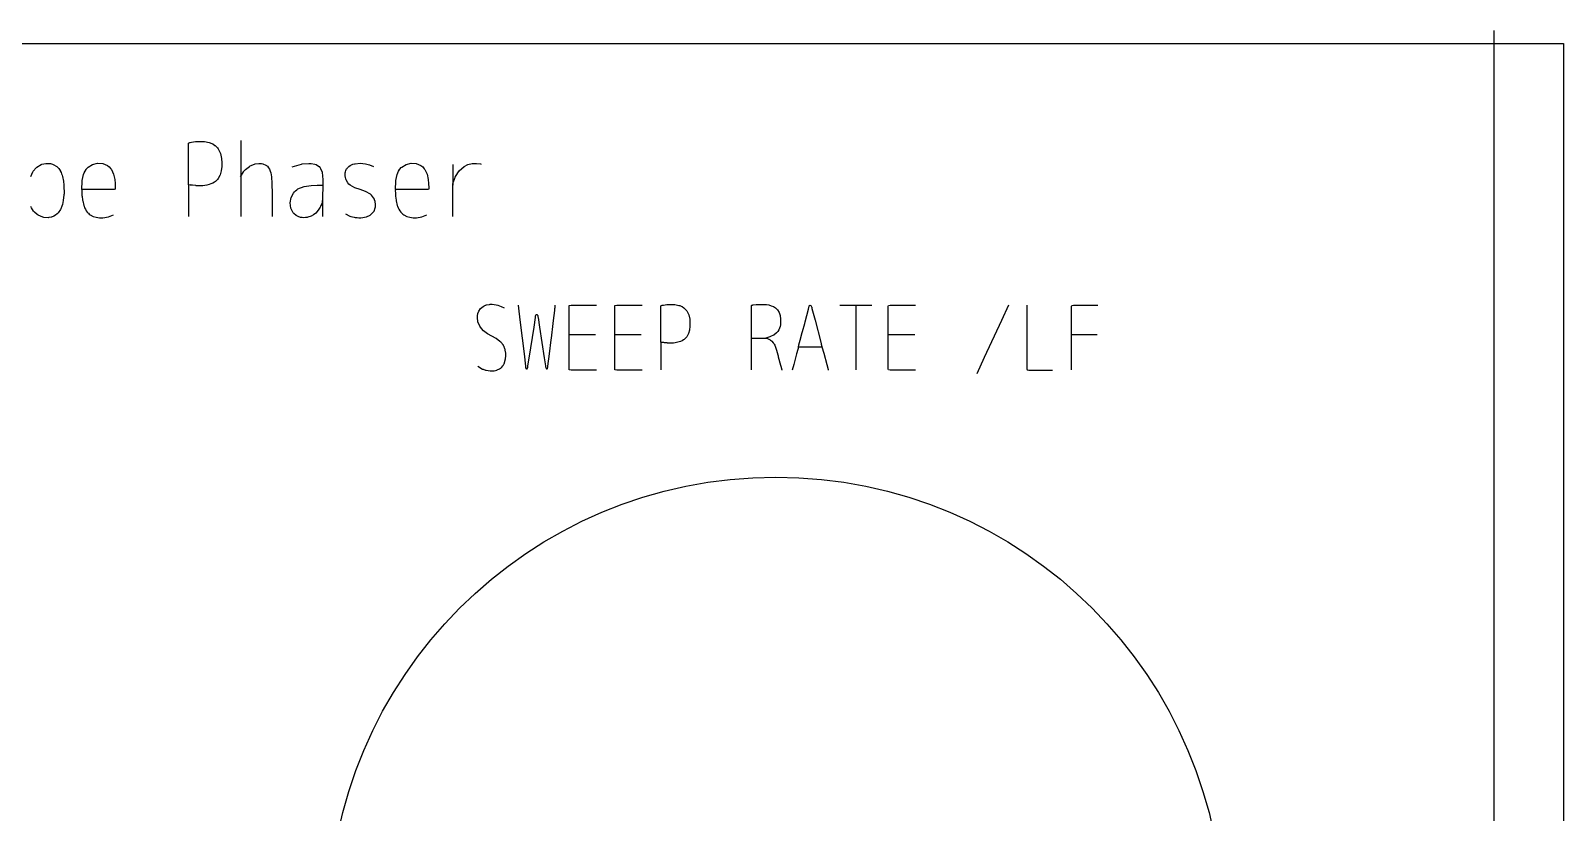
# Model space of a CAD drawing. Header units: inches. Extents: x 0 to 4.24, y -0.04 to 8.77.
# Drawn here: x 2.014 to 4.24, y 7.633 to 8.768 of the extents above; entities that cross this region are included whole.
import ezdxf

# ---------------------------------------------------------------- set-up
doc = ezdxf.new("R2010")
doc.units = ezdxf.units.IN
doc.header["$MEASUREMENT"] = 0
doc.layers.add('Gravur', color=7, linetype='CONTINUOUS')
doc.layers.add('Kontur', color=7, linetype='CONTINUOUS')

msp = doc.modelspace()

# ---------------------------------------------------------------- linework, layer by layer
at = {"layer": 'Gravur', "color": 255, "linetype": 'CONTINUOUS'}
for p, q in [((4.1391, 8.7685), (4.13956, -0.0189)), ((2.24272, 8.60312), (2.24294, 8.60507)), ((2.24273, 8.6029), (2.24272, 8.60312)), ((2.24272, 8.60312), (2.24272, 8.60312)), ((2.24284, 8.60116), (2.24273, 8.6029)), ((2.24284, 8.58977), (2.24284, 8.60116)), ((2.24294, 8.60507), (2.2431, 8.60532)), ((2.2431, 8.60532), (2.24508, 8.6062)), ((2.24508, 8.6062), (2.2453, 8.60625)), ((2.2453, 8.60625), (2.24712, 8.60654)), ((2.2453, 8.60625), (2.2453, 8.60625)), ((2.24712, 8.60654), (2.2474, 8.60659)), ((2.2474, 8.60659), (2.25316, 8.60737)), ((2.25316, 8.60737), (2.25368, 8.60742)), ((2.25368, 8.60742), (2.25869, 8.60768)), ((2.25368, 8.60742), (2.25368, 8.60742)), ((2.25869, 8.60768), (2.2597, 8.60769)), ((2.2597, 8.60769), (2.26576, 8.60741)), ((2.26576, 8.60741), (2.26643, 8.60734)), ((2.26643, 8.60734), (2.26643, 8.60734)), ((2.26643, 8.60734), (2.27313, 8.606)), ((2.27313, 8.606), (2.27443, 8.60558)), ((2.27443, 8.60558), (2.27783, 8.60411)), ((2.27783, 8.60411), (2.27819, 8.60392)), ((2.27819, 8.60392), (2.27819, 8.60392)), ((2.27819, 8.60392), (2.28129, 8.60196)), ((2.28129, 8.60196), (2.28187, 8.60151)), ((2.28187, 8.60151), (2.28521, 8.59814)), ((2.28521, 8.59814), (2.28613, 8.59687)), ((2.28613, 8.59687), (2.28613, 8.59687)), ((2.28613, 8.59687), (2.28936, 8.59023)), ((2.31887, 8.60908), (2.31875, 8.49852)), ((2.02242, 8.57005), (2.02892, 8.57402)), ((2.02892, 8.57402), (2.02986, 8.57442)), ((2.02986, 8.57442), (2.03271, 8.57522)), ((2.03271, 8.57522), (2.03303, 8.57528)), ((2.03303, 8.57528), (2.03582, 8.57567)), ((2.03303, 8.57528), (2.03303, 8.57528)), ((2.03582, 8.57567), (2.03639, 8.57574)), ((2.03639, 8.57574), (2.04153, 8.57567)), ((2.04153, 8.57567), (2.04253, 8.57549)), ((2.04253, 8.57549), (2.04546, 8.57466)), ((2.04546, 8.57466), (2.0464, 8.57429)), ((2.0464, 8.57429), (2.0464, 8.57429)), ((2.0464, 8.57429), (2.05155, 8.57118)), ((2.09734, 8.57042), (2.10359, 8.5742)), ((2.10359, 8.5742), (2.11082, 8.57587)), ((2.11082, 8.57587), (2.11082, 8.57587)), ((2.11082, 8.57587), (2.11834, 8.57536)), ((2.11834, 8.57536), (2.12519, 8.57256)), ((2.12519, 8.57256), (2.12519, 8.57256)), ((2.12519, 8.57256), (2.12782, 8.57055)), ((2.24284, 8.54452), (2.24284, 8.58977)), ((2.28936, 8.59023), (2.291, 8.58284)), ((2.291, 8.58284), (2.291, 8.58284)), ((2.291, 8.58284), (2.29143, 8.57671)), ((2.29143, 8.57671), (2.29126, 8.57079)), ((2.33141, 8.57133), (2.3326, 8.57205)), ((2.3326, 8.57205), (2.33875, 8.57468)), ((2.33875, 8.57468), (2.34003, 8.57501)), ((2.34003, 8.57501), (2.34535, 8.57563)), ((2.34003, 8.57501), (2.34003, 8.57501)), ((2.34535, 8.57563), (2.34719, 8.57558)), ((2.34719, 8.57558), (2.34905, 8.57539)), ((2.34905, 8.57539), (2.35094, 8.57507)), ((2.35094, 8.57507), (2.35542, 8.57326)), ((2.35542, 8.57326), (2.35617, 8.57273)), ((2.35617, 8.57273), (2.35688, 8.57215)), ((2.35688, 8.57215), (2.35755, 8.57153)), ((2.35755, 8.57153), (2.35755, 8.57153)), ((2.35755, 8.57153), (2.35927, 8.56947)), ((2.39344, 8.57094), (2.40704, 8.57479)), ((2.40704, 8.57479), (2.40829, 8.57502)), ((2.40829, 8.57502), (2.41764, 8.57576)), ((2.40829, 8.57502), (2.40829, 8.57502)), ((2.41764, 8.57576), (2.41956, 8.57567)), ((2.41956, 8.57567), (2.42068, 8.57558)), ((2.42068, 8.57558), (2.42106, 8.57554)), ((2.42106, 8.57554), (2.42106, 8.57554)), ((2.42106, 8.57554), (2.42646, 8.57453)), ((2.42646, 8.57453), (2.42816, 8.57392)), ((2.42816, 8.57392), (2.42816, 8.57392)), ((2.42816, 8.57392), (2.43049, 8.57272)), ((2.43049, 8.57272), (2.43261, 8.57108)), ((2.4757, 8.57119), (2.47782, 8.57267)), ((2.47782, 8.57267), (2.4797, 8.57365)), ((2.47782, 8.57267), (2.47782, 8.57267)), ((2.4797, 8.57365), (2.48164, 8.57442)), ((2.48164, 8.57442), (2.48414, 8.57514)), ((2.48414, 8.57514), (2.48498, 8.57532)), ((2.48498, 8.57532), (2.49238, 8.57595)), ((2.48498, 8.57532), (2.48498, 8.57532)), ((2.49238, 8.57595), (2.49986, 8.5751)), ((2.49986, 8.5751), (2.49986, 8.5751)), ((2.49986, 8.5751), (2.50603, 8.57353)), ((2.50603, 8.57353), (2.51186, 8.5714)), ((2.55277, 8.57042), (2.55903, 8.5742)), ((2.55903, 8.5742), (2.56626, 8.57587)), ((2.56626, 8.57587), (2.56626, 8.57587)), ((2.56626, 8.57587), (2.57377, 8.57536)), ((2.57377, 8.57536), (2.58062, 8.57256)), ((2.58062, 8.57256), (2.58062, 8.57256)), ((2.58062, 8.57256), (2.58325, 8.57055)), ((2.62693, 8.57428), (2.62705, 8.54413)), ((2.64322, 8.5712), (2.64879, 8.57405)), ((2.64879, 8.57405), (2.65502, 8.5756)), ((2.65502, 8.5756), (2.66052, 8.57571)), ((2.66052, 8.57571), (2.66112, 8.57566)), ((2.66112, 8.57566), (2.66112, 8.57566)), ((2.66112, 8.57566), (2.66691, 8.57491)), ((2.66691, 8.57491), (2.66808, 8.57474)), ((2.0139, 8.55678), (2.01679, 8.5635)), ((2.01679, 8.5635), (2.0175, 8.56462)), ((2.0175, 8.56462), (2.02154, 8.5693)), ((2.02154, 8.5693), (2.02242, 8.57005)), ((2.05155, 8.57118), (2.05306, 8.56982)), ((2.05306, 8.56982), (2.05443, 8.56832)), ((2.05443, 8.56832), (2.05566, 8.56669)), ((2.05566, 8.56669), (2.0565, 8.56536)), ((2.0565, 8.56536), (2.05676, 8.5649)), ((2.05676, 8.5649), (2.05676, 8.5649)), ((2.05676, 8.5649), (2.05782, 8.5627)), ((2.05782, 8.5627), (2.05872, 8.56041)), ((2.05872, 8.56041), (2.05872, 8.56041)), ((2.05872, 8.56041), (2.05934, 8.55855)), ((2.05934, 8.55855), (2.0599, 8.55667)), ((2.0599, 8.55667), (2.0613, 8.54984)), ((2.0613, 8.54984), (2.06138, 8.54921)), ((2.06138, 8.54921), (2.06138, 8.54921)), ((2.06138, 8.54921), (2.06184, 8.54467)), ((2.088, 8.53799), (2.08855, 8.54968)), ((2.08855, 8.54968), (2.08872, 8.551)), ((2.08872, 8.551), (2.09057, 8.5594)), ((2.08872, 8.551), (2.08872, 8.551)), ((2.09057, 8.5594), (2.09156, 8.56204)), ((2.09156, 8.56204), (2.09276, 8.56455)), ((2.09276, 8.56455), (2.09421, 8.5669)), ((2.09421, 8.5669), (2.09435, 8.5671)), ((2.09421, 8.5669), (2.09421, 8.5669)), ((2.09435, 8.5671), (2.09449, 8.5673)), ((2.09449, 8.5673), (2.09657, 8.5697)), ((2.09657, 8.5697), (2.09734, 8.57042)), ((2.09734, 8.57042), (2.09734, 8.57042)), ((2.12782, 8.57055), (2.13007, 8.56806)), ((2.13007, 8.56806), (2.13048, 8.56749)), ((2.13048, 8.56749), (2.13088, 8.5669)), ((2.13088, 8.5669), (2.13088, 8.5669)), ((2.13088, 8.5669), (2.13407, 8.56002)), ((2.13407, 8.56002), (2.13573, 8.5524)), ((2.13573, 8.5524), (2.13573, 8.5524)), ((2.13573, 8.5524), (2.13633, 8.54631)), ((2.28194, 8.54939), (2.28072, 8.5485)), ((2.28521, 8.55254), (2.28194, 8.54939)), ((2.28617, 8.55377), (2.28521, 8.55254)), ((2.28856, 8.55804), (2.28617, 8.55377)), ((2.289, 8.55912), (2.28856, 8.55804)), ((2.29053, 8.56479), (2.289, 8.55912)), ((2.29064, 8.56539), (2.29053, 8.56479)), ((2.29053, 8.56479), (2.29053, 8.56479)), ((2.29126, 8.57079), (2.29064, 8.56539)), ((2.3187, 8.5563), (2.3228, 8.56351)), ((2.3228, 8.56351), (2.32308, 8.5639)), ((2.32308, 8.5639), (2.32388, 8.56493)), ((2.32388, 8.56493), (2.32416, 8.56525)), ((2.32416, 8.56525), (2.32529, 8.56643)), ((2.32416, 8.56525), (2.32416, 8.56525)), ((2.32529, 8.56643), (2.32572, 8.56684)), ((2.32572, 8.56684), (2.33141, 8.57133)), ((2.35927, 8.56947), (2.36065, 8.56713)), ((2.36065, 8.56713), (2.36174, 8.56457)), ((2.36174, 8.56457), (2.36256, 8.56187)), ((2.36256, 8.56187), (2.36256, 8.56187)), ((2.36256, 8.56187), (2.36317, 8.55896)), ((2.36317, 8.55896), (2.36356, 8.55606)), ((2.36356, 8.55606), (2.36416, 8.54665)), ((2.43261, 8.57108), (2.43435, 8.56908)), ((2.43435, 8.56908), (2.43483, 8.56835)), ((2.43483, 8.56835), (2.43483, 8.56835)), ((2.43483, 8.56835), (2.43695, 8.56314)), ((2.43695, 8.56314), (2.4378, 8.55735)), ((2.4378, 8.55735), (2.4378, 8.55735)), ((2.4378, 8.55735), (2.43795, 8.55239)), ((2.43795, 8.55239), (2.43793, 8.54771)), ((2.47065, 8.55667), (2.47066, 8.56187)), ((2.47081, 8.55567), (2.47065, 8.55667)), ((2.47065, 8.55667), (2.47065, 8.55667)), ((2.47066, 8.56187), (2.47099, 8.56355)), ((2.47158, 8.55274), (2.47081, 8.55567)), ((2.47099, 8.56355), (2.47149, 8.56519)), ((2.47149, 8.56519), (2.47216, 8.56675)), ((2.47193, 8.55181), (2.47158, 8.55274)), ((2.47436, 8.54756), (2.47193, 8.55181)), ((2.47216, 8.56675), (2.47265, 8.56765)), ((2.47216, 8.56675), (2.47216, 8.56675)), ((2.47265, 8.56765), (2.47321, 8.56851)), ((2.47321, 8.56851), (2.47371, 8.56917)), ((2.47371, 8.56917), (2.47388, 8.56938)), ((2.47388, 8.56938), (2.4757, 8.57119)), ((2.47388, 8.56938), (2.47388, 8.56938)), ((2.54343, 8.53799), (2.54398, 8.54968)), ((2.54398, 8.54968), (2.54415, 8.551)), ((2.54415, 8.551), (2.54601, 8.5594)), ((2.54415, 8.551), (2.54415, 8.551)), ((2.54601, 8.5594), (2.54699, 8.56204)), ((2.54699, 8.56204), (2.5482, 8.56455)), ((2.5482, 8.56455), (2.54964, 8.5669)), ((2.54964, 8.5669), (2.54978, 8.5671)), ((2.54964, 8.5669), (2.54964, 8.5669)), ((2.54978, 8.5671), (2.54992, 8.5673)), ((2.54992, 8.5673), (2.552, 8.5697)), ((2.552, 8.5697), (2.55277, 8.57042)), ((2.55277, 8.57042), (2.55277, 8.57042)), ((2.58325, 8.57055), (2.5855, 8.56806)), ((2.5855, 8.56806), (2.58592, 8.56749)), ((2.58592, 8.56749), (2.58631, 8.5669)), ((2.58631, 8.5669), (2.58631, 8.5669)), ((2.58631, 8.5669), (2.5895, 8.56002)), ((2.5895, 8.56002), (2.59117, 8.5524)), ((2.59117, 8.5524), (2.59117, 8.5524)), ((2.59117, 8.5524), (2.59176, 8.54631)), ((2.62771, 8.54905), (2.62962, 8.55417)), ((2.62962, 8.55417), (2.63022, 8.55546)), ((2.63022, 8.55546), (2.63051, 8.5561)), ((2.63051, 8.5561), (2.63082, 8.55673)), ((2.63082, 8.55673), (2.6361, 8.56484)), ((2.63082, 8.55673), (2.63082, 8.55673)), ((2.6361, 8.56484), (2.64322, 8.5712)), ((2.64322, 8.5712), (2.64322, 8.5712)), ((2.06208, 8.53021), (2.06111, 8.52174)), ((2.06184, 8.54467), (2.06191, 8.54376)), ((2.06191, 8.54376), (2.06214, 8.53158)), ((2.06214, 8.53158), (2.06208, 8.53021)), ((2.06208, 8.53021), (2.06208, 8.53021)), ((2.08817, 8.53758), (2.08785, 8.53563)), ((2.08785, 8.53563), (2.08786, 8.53541)), ((2.08786, 8.53541), (2.08786, 8.53541)), ((2.08786, 8.53541), (2.08799, 8.53369)), ((2.08799, 8.53369), (2.088, 8.53344)), ((2.088, 8.53344), (2.08822, 8.52886)), ((2.08831, 8.53771), (2.08817, 8.53758)), ((2.08822, 8.52886), (2.08827, 8.52835)), ((2.08827, 8.52835), (2.08827, 8.52835)), ((2.08827, 8.52835), (2.08905, 8.52234)), ((2.08945, 8.5379), (2.08831, 8.53771)), ((2.08958, 8.5379), (2.08945, 8.5379)), ((2.08945, 8.5379), (2.08945, 8.5379)), ((2.09058, 8.53784), (2.08958, 8.5379)), ((2.09756, 8.53784), (2.09058, 8.53784)), ((2.1258, 8.53784), (2.09756, 8.53784)), ((2.13355, 8.53784), (2.1258, 8.53784)), ((2.13372, 8.53784), (2.13355, 8.53784)), ((2.13484, 8.53777), (2.13372, 8.53784)), ((2.13499, 8.53777), (2.13484, 8.53777)), ((2.13484, 8.53777), (2.13484, 8.53777)), ((2.13632, 8.5381), (2.13499, 8.53777)), ((2.13644, 8.53825), (2.13632, 8.5381)), ((2.13633, 8.54631), (2.13658, 8.54042)), ((2.13664, 8.53935), (2.13644, 8.53825)), ((2.13658, 8.54042), (2.13664, 8.53947)), ((2.13664, 8.53947), (2.13664, 8.53935)), ((2.13664, 8.53935), (2.13664, 8.53935)), ((2.2431, 8.5442), (2.24276, 8.54284)), ((2.24276, 8.54284), (2.24276, 8.54268)), ((2.24276, 8.54268), (2.24276, 8.54268)), ((2.24276, 8.54268), (2.24284, 8.5415)), ((2.24284, 8.5415), (2.24284, 8.54133)), ((2.24284, 8.54133), (2.24284, 8.53283)), ((2.24284, 8.53283), (2.24284, 8.49852)), ((2.24338, 8.54435), (2.2431, 8.5442)), ((2.24561, 8.54438), (2.24338, 8.54435)), ((2.24588, 8.54434), (2.24561, 8.54438)), ((2.24561, 8.54438), (2.24561, 8.54438)), ((2.24785, 8.544), (2.24588, 8.54434)), ((2.2488, 8.54388), (2.24785, 8.544)), ((2.25359, 8.54339), (2.2488, 8.54388)), ((2.25415, 8.54335), (2.25359, 8.54339)), ((2.25359, 8.54339), (2.25359, 8.54339)), ((2.26031, 8.54316), (2.25415, 8.54335)), ((2.26205, 8.54321), (2.26031, 8.54316)), ((2.26379, 8.54331), (2.26205, 8.54321)), ((2.26682, 8.54363), (2.26379, 8.54331)), ((2.26379, 8.54331), (2.26379, 8.54331)), ((2.26982, 8.54414), (2.26682, 8.54363)), ((2.27274, 8.54486), (2.26982, 8.54414)), ((2.27555, 8.54581), (2.27274, 8.54486)), ((2.27822, 8.54702), (2.27555, 8.54581)), ((2.28072, 8.5485), (2.27822, 8.54702)), ((2.28072, 8.5485), (2.28072, 8.5485)), ((2.36416, 8.54665), (2.36419, 8.54561)), ((2.36419, 8.54561), (2.36419, 8.54561)), ((2.36419, 8.54561), (2.3643, 8.53269)), ((2.3643, 8.53269), (2.3643, 8.5301)), ((2.3643, 8.5301), (2.3643, 8.49852)), ((2.39203, 8.52616), (2.39529, 8.53268)), ((2.39529, 8.53268), (2.39676, 8.53448)), ((2.39676, 8.53448), (2.39836, 8.53609)), ((2.39836, 8.53609), (2.40009, 8.5375)), ((2.40009, 8.5375), (2.40193, 8.53874)), ((2.40193, 8.53874), (2.41108, 8.54236)), ((2.40193, 8.53874), (2.40193, 8.53874)), ((2.41108, 8.54236), (2.42124, 8.54377)), ((2.42124, 8.54377), (2.42975, 8.54397)), ((2.42124, 8.54377), (2.42124, 8.54377)), ((2.42975, 8.54397), (2.43778, 8.54392)), ((2.43784, 8.52856), (2.43778, 8.52615)), ((2.43794, 8.54062), (2.43784, 8.52856)), ((2.43793, 8.54771), (2.43794, 8.54151)), ((2.43794, 8.54151), (2.43794, 8.54062)), ((2.43794, 8.54062), (2.43794, 8.54062)), ((2.476, 8.54573), (2.47436, 8.54756)), ((2.47783, 8.54414), (2.476, 8.54573)), ((2.48459, 8.54036), (2.47783, 8.54414)), ((2.47783, 8.54414), (2.47783, 8.54414)), ((2.49218, 8.53767), (2.48459, 8.54036)), ((2.50021, 8.53485), (2.49218, 8.53767)), ((2.49218, 8.53767), (2.49218, 8.53767)), ((2.50729, 8.53087), (2.50021, 8.53485)), ((2.50896, 8.52939), (2.50729, 8.53087)), ((2.50729, 8.53087), (2.50729, 8.53087)), ((2.51046, 8.52769), (2.50896, 8.52939)), ((2.51178, 8.52576), (2.51046, 8.52769)), ((2.5436, 8.53758), (2.54328, 8.53563)), ((2.54328, 8.53563), (2.54329, 8.53541)), ((2.54329, 8.53541), (2.54329, 8.53541)), ((2.54329, 8.53541), (2.54342, 8.53369)), ((2.54342, 8.53369), (2.54343, 8.53344)), ((2.54343, 8.53344), (2.54366, 8.52886)), ((2.54374, 8.53771), (2.5436, 8.53758)), ((2.54366, 8.52886), (2.5437, 8.52835)), ((2.5437, 8.52835), (2.5437, 8.52835)), ((2.5437, 8.52835), (2.54449, 8.52234)), ((2.54489, 8.5379), (2.54374, 8.53771)), ((2.54502, 8.5379), (2.54489, 8.5379)), ((2.54489, 8.5379), (2.54489, 8.5379)), ((2.54601, 8.53784), (2.54502, 8.5379)), ((2.553, 8.53784), (2.54601, 8.53784)), ((2.58124, 8.53784), (2.553, 8.53784)), ((2.58898, 8.53784), (2.58124, 8.53784)), ((2.58915, 8.53784), (2.58898, 8.53784)), ((2.59027, 8.53777), (2.58915, 8.53784)), ((2.59042, 8.53777), (2.59027, 8.53777)), ((2.59027, 8.53777), (2.59027, 8.53777)), ((2.59176, 8.5381), (2.59042, 8.53777)), ((2.59176, 8.54631), (2.59201, 8.54042)), ((2.59187, 8.53825), (2.59176, 8.5381)), ((2.59207, 8.53935), (2.59187, 8.53825)), ((2.59201, 8.54042), (2.59207, 8.53947)), ((2.59207, 8.53947), (2.59207, 8.53935)), ((2.59207, 8.53935), (2.59207, 8.53935)), ((2.62693, 8.5342), (2.62707, 8.54559)), ((2.62693, 8.49852), (2.62693, 8.5342)), ((2.62707, 8.54559), (2.6276, 8.54865)), ((2.6276, 8.54865), (2.62771, 8.54905)), ((2.62771, 8.54905), (2.62771, 8.54905)), ((2.01467, 8.5112), (2.01374, 8.51305)), ((2.01793, 8.5064), (2.01467, 8.5112)), ((2.01914, 8.50504), (2.01793, 8.5064)), ((2.02305, 8.50162), (2.01914, 8.50504)), ((2.05704, 8.50879), (2.05364, 8.50379)), ((2.05743, 8.50956), (2.05704, 8.50879)), ((2.05704, 8.50879), (2.05704, 8.50879)), ((2.05906, 8.51355), (2.05743, 8.50956)), ((2.05988, 8.51624), (2.05906, 8.51355)), ((2.06056, 8.51897), (2.05988, 8.51624)), ((2.06111, 8.52174), (2.06056, 8.51897)), ((2.08905, 8.52234), (2.08925, 8.52114)), ((2.08925, 8.52114), (2.09085, 8.51453)), ((2.09085, 8.51453), (2.09117, 8.5136)), ((2.09117, 8.5136), (2.09117, 8.5136)), ((2.09117, 8.5136), (2.09209, 8.5113)), ((2.09209, 8.5113), (2.09317, 8.50909)), ((2.09317, 8.50909), (2.09444, 8.50698)), ((2.09444, 8.50698), (2.0959, 8.50502)), ((2.0959, 8.50502), (2.0959, 8.50502)), ((2.0959, 8.50502), (2.09671, 8.5041)), ((2.39077, 8.51867), (2.39203, 8.52616)), ((2.39169, 8.51084), (2.39077, 8.51867)), ((2.39077, 8.51867), (2.39077, 8.51867)), ((2.39505, 8.50395), (2.39169, 8.51084)), ((2.43118, 8.50773), (2.42776, 8.50358)), ((2.43406, 8.51236), (2.43118, 8.50773)), ((2.43447, 8.5131), (2.43406, 8.51236)), ((2.43406, 8.51236), (2.43406, 8.51236)), ((2.43488, 8.51384), (2.43447, 8.5131)), ((2.43523, 8.51442), (2.43488, 8.51384)), ((2.43655, 8.51698), (2.43523, 8.51442)), ((2.43672, 8.51742), (2.43655, 8.51698)), ((2.43655, 8.51698), (2.43655, 8.51698)), ((2.43688, 8.51787), (2.43672, 8.51742)), ((2.43701, 8.51833), (2.43688, 8.51787)), ((2.43778, 8.52615), (2.43701, 8.51833)), ((2.43775, 8.52415), (2.43763, 8.49852)), ((2.50781, 8.50131), (2.51188, 8.50549)), ((2.51289, 8.52357), (2.51178, 8.52576)), ((2.51188, 8.50549), (2.5125, 8.50646)), ((2.5125, 8.50646), (2.51431, 8.51106)), ((2.5125, 8.50646), (2.5125, 8.50646)), ((2.5131, 8.52303), (2.51289, 8.52357)), ((2.5139, 8.5203), (2.5131, 8.52303)), ((2.51397, 8.51997), (2.5139, 8.5203)), ((2.5139, 8.5203), (2.5139, 8.5203)), ((2.51453, 8.51628), (2.51397, 8.51997)), ((2.51431, 8.51106), (2.51458, 8.51273)), ((2.51465, 8.51448), (2.51453, 8.51628)), ((2.51458, 8.51273), (2.51465, 8.51448)), ((2.54449, 8.52234), (2.54468, 8.52114)), ((2.54468, 8.52114), (2.54628, 8.51453)), ((2.54628, 8.51453), (2.5466, 8.5136)), ((2.5466, 8.5136), (2.5466, 8.5136)), ((2.5466, 8.5136), (2.54752, 8.5113)), ((2.54752, 8.5113), (2.54861, 8.50909)), ((2.54861, 8.50909), (2.54987, 8.50698)), ((2.54987, 8.50698), (2.55134, 8.50502)), ((2.55134, 8.50502), (2.55134, 8.50502)), ((2.55134, 8.50502), (2.55214, 8.5041)), ((2.02442, 8.5007), (2.02305, 8.50162)), ((2.03142, 8.4976), (2.02442, 8.5007)), ((2.03279, 8.49726), (2.03142, 8.4976)), ((2.03912, 8.49689), (2.03279, 8.49726)), ((2.03987, 8.49698), (2.03912, 8.49689)), ((2.04355, 8.49763), (2.03987, 8.49698)), ((2.04393, 8.49773), (2.04355, 8.49763)), ((2.04355, 8.49763), (2.04355, 8.49763)), ((2.04732, 8.49894), (2.04393, 8.49773)), ((2.04993, 8.50045), (2.04732, 8.49894)), ((2.05225, 8.50234), (2.04993, 8.50045)), ((2.05364, 8.50379), (2.05225, 8.50234)), ((2.05225, 8.50234), (2.05225, 8.50234)), ((2.09671, 8.5041), (2.09756, 8.50323)), ((2.09756, 8.50323), (2.09889, 8.50206)), ((2.09889, 8.50206), (2.10032, 8.50102)), ((2.10032, 8.50102), (2.10032, 8.50102)), ((2.10032, 8.50102), (2.10444, 8.49884)), ((2.10444, 8.49884), (2.10899, 8.49745)), ((2.10899, 8.49745), (2.11379, 8.4968)), ((2.11379, 8.4968), (2.11871, 8.49682)), ((2.11871, 8.49682), (2.12669, 8.49817)), ((2.11871, 8.49682), (2.11871, 8.49682)), ((2.12669, 8.49817), (2.13385, 8.50095)), ((2.39596, 8.50286), (2.39505, 8.50395)), ((2.39505, 8.50395), (2.39505, 8.50395)), ((2.39921, 8.50005), (2.39596, 8.50286)), ((2.4023, 8.49842), (2.39921, 8.50005)), ((2.40559, 8.49739), (2.4023, 8.49842)), ((2.40798, 8.49701), (2.40559, 8.49739)), ((2.40559, 8.49739), (2.40559, 8.49739)), ((2.41042, 8.49689), (2.40798, 8.49701)), ((2.41286, 8.49701), (2.41042, 8.49689)), ((2.41529, 8.49736), (2.41286, 8.49701)), ((2.41626, 8.49756), (2.41529, 8.49736)), ((2.41529, 8.49736), (2.41529, 8.49736)), ((2.42092, 8.499), (2.41626, 8.49756)), ((2.42464, 8.50098), (2.42092, 8.499)), ((2.42776, 8.50358), (2.42464, 8.50098)), ((2.42776, 8.50358), (2.42776, 8.50358)), ((2.47086, 8.50231), (2.47753, 8.49927)), ((2.47753, 8.49927), (2.47897, 8.49878)), ((2.47897, 8.49878), (2.4834, 8.49763)), ((2.4834, 8.49763), (2.48491, 8.49734)), ((2.48491, 8.49734), (2.48491, 8.49734)), ((2.48491, 8.49734), (2.48772, 8.49695)), ((2.48772, 8.49695), (2.49054, 8.49675)), ((2.49054, 8.49675), (2.49334, 8.49676)), ((2.49334, 8.49676), (2.4961, 8.49697)), ((2.4961, 8.49697), (2.49879, 8.4974)), ((2.49879, 8.4974), (2.50138, 8.49807)), ((2.50138, 8.49807), (2.50684, 8.50062)), ((2.50684, 8.50062), (2.50781, 8.50131)), ((2.55214, 8.5041), (2.553, 8.50323)), ((2.553, 8.50323), (2.55433, 8.50206)), ((2.55433, 8.50206), (2.55575, 8.50102)), ((2.55575, 8.50102), (2.55575, 8.50102)), ((2.55575, 8.50102), (2.55988, 8.49884)), ((2.55988, 8.49884), (2.56442, 8.49745)), ((2.56442, 8.49745), (2.56923, 8.4968)), ((2.56923, 8.4968), (2.57414, 8.49682)), ((2.57414, 8.49682), (2.58212, 8.49817)), ((2.57414, 8.49682), (2.57414, 8.49682)), ((2.58212, 8.49817), (2.58928, 8.50095)), ((2.67546, 8.37008), (2.68025, 8.371)), ((2.68025, 8.371), (2.68122, 8.37107)), ((2.68122, 8.37107), (2.68407, 8.3711)), ((2.68122, 8.37107), (2.68122, 8.37107)), ((2.68407, 8.3711), (2.68691, 8.37085)), ((2.9384, 8.3708), (2.94278, 8.37103)), ((2.94278, 8.37103), (2.94366, 8.37104)), ((2.94366, 8.37104), (2.94894, 8.3708)), ((2.66272, 8.35067), (2.66282, 8.35426)), ((2.66315, 8.34708), (2.66272, 8.35067)), ((2.66282, 8.35426), (2.66347, 8.35774)), ((2.66347, 8.35774), (2.6647, 8.36102)), ((2.6647, 8.36102), (2.66721, 8.36481)), ((2.6647, 8.36102), (2.6647, 8.36102)), ((2.66721, 8.36481), (2.67082, 8.36789)), ((2.67082, 8.36789), (2.67226, 8.36874)), ((2.67226, 8.36874), (2.67247, 8.36885)), ((2.67247, 8.36885), (2.67446, 8.36974)), ((2.67247, 8.36885), (2.67247, 8.36885)), ((2.67446, 8.36974), (2.67487, 8.36989)), ((2.67487, 8.36989), (2.67517, 8.36999)), ((2.67487, 8.36989), (2.67487, 8.36989)), ((2.67517, 8.36999), (2.67546, 8.37008)), ((2.68691, 8.37085), (2.68974, 8.37036)), ((2.68974, 8.37036), (2.69252, 8.36966)), ((2.69252, 8.36966), (2.69252, 8.36966)), ((2.69252, 8.36966), (2.6971, 8.36804)), ((2.6971, 8.36804), (2.70143, 8.366)), ((2.7218, 8.36984), (2.72221, 8.36547)), ((2.72221, 8.36547), (2.72227, 8.36507)), ((2.72227, 8.36507), (2.72227, 8.36507)), ((2.72227, 8.36507), (2.72276, 8.36164)), ((2.72276, 8.36164), (2.72284, 8.36096)), ((2.72284, 8.36096), (2.72481, 8.34467)), ((2.74483, 8.33804), (2.74698, 8.35195)), ((2.74698, 8.35195), (2.74714, 8.35358)), ((2.74714, 8.35358), (2.74717, 8.35384)), ((2.74717, 8.35384), (2.74771, 8.35557)), ((2.74717, 8.35384), (2.74717, 8.35384)), ((2.74771, 8.35557), (2.74806, 8.35595)), ((2.74806, 8.35595), (2.74841, 8.35613)), ((2.74806, 8.35595), (2.74806, 8.35595)), ((2.74841, 8.35613), (2.74884, 8.35619)), ((2.74884, 8.35619), (2.74945, 8.35605)), ((2.74945, 8.35605), (2.74962, 8.35595)), ((2.74962, 8.35595), (2.74962, 8.35595)), ((2.74962, 8.35595), (2.75021, 8.35506)), ((2.75021, 8.35506), (2.75049, 8.35383)), ((2.75049, 8.35383), (2.75049, 8.35383)), ((2.75049, 8.35383), (2.75059, 8.35282)), ((2.75059, 8.35282), (2.75068, 8.35195)), ((2.75068, 8.35195), (2.75285, 8.33804)), ((2.77311, 8.34771), (2.77485, 8.36202)), ((2.77485, 8.36202), (2.77531, 8.36528)), ((2.77531, 8.36528), (2.77536, 8.36564)), ((2.77536, 8.36564), (2.77572, 8.36915)), ((2.77536, 8.36564), (2.77536, 8.36564)), ((2.77572, 8.36915), (2.77574, 8.36984)), ((2.79584, 8.36825), (2.79607, 8.36956)), ((2.79584, 8.36454), (2.79584, 8.36825)), ((2.79584, 8.3493), (2.79584, 8.36454)), ((2.79584, 8.29391), (2.79584, 8.3493)), ((2.79607, 8.36956), (2.79876, 8.36971)), ((2.79876, 8.36971), (2.80631, 8.36971)), ((2.80631, 8.36971), (2.8356, 8.36971)), ((2.86206, 8.36825), (2.86229, 8.36956)), ((2.86206, 8.36454), (2.86206, 8.36825)), ((2.86206, 8.3493), (2.86206, 8.36454)), ((2.86206, 8.29391), (2.86206, 8.3493)), ((2.86229, 8.36956), (2.86498, 8.36971)), ((2.86498, 8.36971), (2.87253, 8.36971)), ((2.87253, 8.36971), (2.90182, 8.36971)), ((2.92884, 8.36705), (2.92903, 8.36875)), ((2.92885, 8.36685), (2.92884, 8.36705)), ((2.92884, 8.36705), (2.92884, 8.36705)), ((2.92895, 8.36534), (2.92885, 8.36685)), ((2.92895, 8.3554), (2.92895, 8.36534)), ((2.92895, 8.31591), (2.92895, 8.3554)), ((2.92903, 8.36875), (2.92917, 8.36897)), ((2.92917, 8.36897), (2.9309, 8.36974)), ((2.9309, 8.36974), (2.93109, 8.36978)), ((2.93109, 8.36978), (2.93268, 8.37003)), ((2.93109, 8.36978), (2.93109, 8.36978)), ((2.93268, 8.37003), (2.93292, 8.37007)), ((2.93292, 8.37007), (2.93795, 8.37076)), ((2.93795, 8.37076), (2.9384, 8.3708)), ((2.9384, 8.3708), (2.9384, 8.3708)), ((2.94894, 8.3708), (2.94953, 8.37073)), ((2.94953, 8.37073), (2.94953, 8.37073)), ((2.94953, 8.37073), (2.95538, 8.36957)), ((2.95538, 8.36957), (2.95651, 8.3692)), ((2.95651, 8.3692), (2.95948, 8.36792)), ((2.95948, 8.36792), (2.9598, 8.36775)), ((2.9598, 8.36775), (2.9598, 8.36775)), ((2.9598, 8.36775), (2.9625, 8.36603)), ((2.9625, 8.36603), (2.963, 8.36564)), ((2.963, 8.36564), (2.96592, 8.3627)), ((2.96592, 8.3627), (2.96673, 8.3616)), ((2.96673, 8.3616), (2.96673, 8.3616)), ((2.96673, 8.3616), (2.96954, 8.3558)), ((2.96954, 8.3558), (2.97097, 8.34935)), ((2.97097, 8.34935), (2.97097, 8.34935)), ((2.97097, 8.34935), (2.97135, 8.344)), ((3.06066, 8.36782), (3.06072, 8.36907)), ((3.06067, 8.36768), (3.06066, 8.36782)), ((3.06066, 8.36782), (3.06066, 8.36782)), ((3.06073, 8.36653), (3.06067, 8.36768)), ((3.06072, 8.36907), (3.06078, 8.36929)), ((3.06073, 8.36057), (3.06073, 8.36653)), ((3.06073, 8.34082), (3.06073, 8.36057)), ((3.06078, 8.36929), (3.06081, 8.36936)), ((3.06081, 8.36936), (3.06084, 8.36943)), ((3.06084, 8.36943), (3.06137, 8.36983)), ((3.06084, 8.36943), (3.06084, 8.36943)), ((3.06137, 8.36983), (3.06215, 8.37003)), ((3.06215, 8.37003), (3.06283, 8.3701)), ((3.06215, 8.37003), (3.06215, 8.37003)), ((3.06283, 8.3701), (3.06338, 8.37016)), ((3.06338, 8.37016), (3.06758, 8.37064)), ((3.06758, 8.37064), (3.06796, 8.37067)), ((3.06796, 8.37067), (3.06934, 8.37077)), ((3.06796, 8.37067), (3.06796, 8.37067)), ((3.06934, 8.37077), (3.0698, 8.3708)), ((3.0698, 8.3708), (3.07063, 8.37086)), ((3.0698, 8.3708), (3.0698, 8.3708)), ((3.07063, 8.37086), (3.07146, 8.37092)), ((3.07146, 8.37092), (3.08092, 8.37086)), ((3.08092, 8.37086), (3.08231, 8.37071)), ((3.08231, 8.37071), (3.08231, 8.37071)), ((3.08231, 8.37071), (3.08596, 8.37009)), ((3.08596, 8.37009), (3.08949, 8.3691)), ((3.08949, 8.3691), (3.09279, 8.36768)), ((3.09279, 8.36768), (3.09576, 8.36578)), ((3.09576, 8.36578), (3.09576, 8.36578)), ((3.09576, 8.36578), (3.09868, 8.36291)), ((3.09868, 8.36291), (3.10089, 8.35924)), ((3.10089, 8.35924), (3.10189, 8.35643)), ((3.10189, 8.35643), (3.10198, 8.35611)), ((3.10198, 8.35611), (3.10198, 8.35611)), ((3.10198, 8.35611), (3.10233, 8.35462)), ((3.10233, 8.35462), (3.10243, 8.35412)), ((3.10243, 8.35412), (3.10243, 8.35412)), ((3.10243, 8.35412), (3.10262, 8.35297)), ((3.10262, 8.35297), (3.10277, 8.35182)), ((3.10277, 8.35182), (3.10303, 8.34497)), ((3.13862, 8.34586), (3.14345, 8.36401)), ((3.14345, 8.36401), (3.14458, 8.36825)), ((3.14458, 8.36825), (3.14466, 8.36857)), ((3.14466, 8.36857), (3.14468, 8.36864)), ((3.14468, 8.36864), (3.1449, 8.36925)), ((3.14468, 8.36864), (3.14468, 8.36864)), ((3.1449, 8.36925), (3.14501, 8.36941)), ((3.14501, 8.36941), (3.14522, 8.36958)), ((3.14501, 8.36941), (3.14501, 8.36941)), ((3.14522, 8.36958), (3.1455, 8.36968)), ((3.1455, 8.36968), (3.14682, 8.36954)), ((3.14682, 8.36954), (3.14702, 8.36941)), ((3.14702, 8.36941), (3.14702, 8.36941)), ((3.14702, 8.36941), (3.14803, 8.36762)), ((3.14803, 8.36762), (3.14821, 8.36685)), ((3.14821, 8.36685), (3.14821, 8.36685)), ((3.14821, 8.36685), (3.1484, 8.36585)), ((3.1484, 8.36585), (3.1486, 8.36494)), ((3.1486, 8.36494), (3.1531, 8.34798)), ((3.18906, 8.36971), (3.23557, 8.36971)), ((3.21238, 8.36958), (3.21238, 8.27576)), ((3.25939, 8.36825), (3.25961, 8.36956)), ((3.25939, 8.36454), (3.25939, 8.36825)), ((3.25939, 8.3493), (3.25939, 8.36454)), ((3.25939, 8.29391), (3.25939, 8.3493)), ((3.25961, 8.36956), (3.2623, 8.36971)), ((3.2623, 8.36971), (3.26986, 8.36971)), ((3.26986, 8.36971), (3.29914, 8.36971)), ((3.43423, 8.36998), (3.42381, 8.34758)), ((3.4607, 8.36971), (3.4607, 8.29895)), ((3.52559, 8.36812), (3.52582, 8.36956)), ((3.52559, 8.36388), (3.52559, 8.36812)), ((3.52559, 8.34652), (3.52559, 8.36388)), ((3.52582, 8.36956), (3.52851, 8.36971)), ((3.52851, 8.36971), (3.5358, 8.36971)), ((3.5358, 8.36971), (3.56402, 8.36971)), ((2.66344, 8.34573), (2.66315, 8.34708)), ((2.66315, 8.34708), (2.66315, 8.34708)), ((2.6659, 8.33936), (2.66344, 8.34573)), ((2.66834, 8.33578), (2.6659, 8.33936)), ((2.67128, 8.33275), (2.66834, 8.33578)), ((2.67721, 8.32842), (2.67128, 8.33275)), ((2.67128, 8.33275), (2.67128, 8.33275)), ((2.68371, 8.32473), (2.67721, 8.32842)), ((2.72481, 8.34467), (2.73031, 8.29895)), ((2.73781, 8.29285), (2.74483, 8.33804)), ((2.75285, 8.33804), (2.7598, 8.29312)), ((2.77009, 8.32198), (2.77264, 8.34342)), ((2.77264, 8.34342), (2.77311, 8.34771)), ((2.79598, 8.32731), (2.83427, 8.32731)), ((2.8622, 8.32731), (2.90049, 8.32731)), ((2.96885, 8.3277), (2.96676, 8.32398)), ((2.96923, 8.32865), (2.96885, 8.3277)), ((2.97056, 8.33359), (2.96923, 8.32865)), ((2.97066, 8.33412), (2.97056, 8.33359)), ((2.97056, 8.33359), (2.97056, 8.33359)), ((2.9712, 8.33883), (2.97066, 8.33412)), ((2.97135, 8.344), (2.9712, 8.33883)), ((3.06073, 8.27576), (3.06073, 8.34082)), ((3.09329, 8.32651), (3.09284, 8.32625)), ((3.09703, 8.32943), (3.09329, 8.32651)), ((3.0989, 8.33165), (3.09703, 8.32943)), ((3.10039, 8.33411), (3.0989, 8.33165)), ((3.1014, 8.33644), (3.10039, 8.33411)), ((3.10039, 8.33411), (3.10039, 8.33411)), ((3.10215, 8.33888), (3.1014, 8.33644)), ((3.10267, 8.34141), (3.10215, 8.33888)), ((3.10297, 8.34398), (3.10267, 8.34141)), ((3.10303, 8.34497), (3.10297, 8.34398)), ((3.10297, 8.34398), (3.10297, 8.34398)), ((3.13153, 8.31922), (3.13447, 8.33022)), ((3.13447, 8.33022), (3.13481, 8.33144)), ((3.13481, 8.33144), (3.13801, 8.34345)), ((3.13481, 8.33144), (3.13481, 8.33144)), ((3.13801, 8.34345), (3.13862, 8.34586)), ((3.1531, 8.34798), (3.16151, 8.31617)), ((3.25952, 8.32731), (3.29782, 8.32731)), ((3.42381, 8.34758), (3.39894, 8.29404)), ((3.52559, 8.27576), (3.52559, 8.34652)), ((3.52573, 8.32731), (3.5627, 8.32731)), ((2.68975, 8.32127), (2.68371, 8.32473)), ((2.68371, 8.32473), (2.68371, 8.32473)), ((2.69531, 8.31724), (2.68975, 8.32127)), ((2.69668, 8.31597), (2.69531, 8.31724)), ((2.69531, 8.31724), (2.69531, 8.31724)), ((2.70028, 8.31154), (2.69668, 8.31597)), ((2.70063, 8.31096), (2.70028, 8.31154)), ((2.70094, 8.31037), (2.70063, 8.31096)), ((2.70129, 8.30966), (2.70094, 8.31037)), ((2.70094, 8.31037), (2.70094, 8.31037)), ((2.70215, 8.30743), (2.70129, 8.30966)), ((2.70225, 8.30715), (2.70215, 8.30743)), ((2.70215, 8.30743), (2.70215, 8.30743)), ((2.70283, 8.30518), (2.70225, 8.30715)), ((2.70304, 8.30436), (2.70283, 8.30518)), ((2.70373, 8.30007), (2.70304, 8.30436)), ((2.76723, 8.29895), (2.7698, 8.31967)), ((2.7698, 8.31967), (2.77009, 8.32198)), ((2.77009, 8.32198), (2.77009, 8.32198)), ((2.92917, 8.31562), (2.92887, 8.31444)), ((2.92887, 8.31444), (2.92888, 8.3143)), ((2.92888, 8.3143), (2.92888, 8.3143)), ((2.92888, 8.3143), (2.92894, 8.31327)), ((2.92894, 8.31327), (2.92895, 8.31313)), ((2.92895, 8.31313), (2.92895, 8.30571)), ((2.92895, 8.30571), (2.92895, 8.27576)), ((2.92941, 8.31576), (2.92917, 8.31562)), ((2.93136, 8.31579), (2.92941, 8.31576)), ((2.93159, 8.31575), (2.93136, 8.31579)), ((2.93136, 8.31579), (2.93136, 8.31579)), ((2.93332, 8.31546), (2.93159, 8.31575)), ((2.93415, 8.31535), (2.93332, 8.31546)), ((2.93832, 8.31492), (2.93415, 8.31535)), ((2.93881, 8.31488), (2.93832, 8.31492)), ((2.93832, 8.31492), (2.93832, 8.31492)), ((2.94419, 8.31472), (2.93881, 8.31488)), ((2.9457, 8.31476), (2.94419, 8.31472)), ((2.94722, 8.31485), (2.9457, 8.31476)), ((2.94988, 8.31513), (2.94722, 8.31485)), ((2.94722, 8.31485), (2.94722, 8.31485)), ((2.95749, 8.31703), (2.94988, 8.31513)), ((2.95982, 8.31809), (2.95749, 8.31703)), ((2.962, 8.31938), (2.95982, 8.31809)), ((2.96306, 8.32015), (2.962, 8.31938)), ((2.962, 8.31938), (2.962, 8.31938)), ((2.96592, 8.32291), (2.96306, 8.32015)), ((2.96676, 8.32398), (2.96592, 8.32291)), ((3.06086, 8.32201), (3.08191, 8.32214)), ((3.08723, 8.32391), (3.08174, 8.32214)), ((3.08174, 8.32214), (3.08251, 8.32182)), ((3.08251, 8.32182), (3.08281, 8.3217)), ((3.08281, 8.3217), (3.08473, 8.32089)), ((3.08473, 8.32089), (3.08515, 8.32071)), ((3.08515, 8.32071), (3.08515, 8.32071)), ((3.08515, 8.32071), (3.08798, 8.3194)), ((3.08821, 8.32422), (3.08723, 8.32391)), ((3.08798, 8.3194), (3.08829, 8.31923)), ((3.09284, 8.32625), (3.08821, 8.32422)), ((3.08829, 8.31923), (3.08991, 8.31802)), ((3.08991, 8.31802), (3.09021, 8.31775)), ((3.09021, 8.31775), (3.09021, 8.31775)), ((3.09021, 8.31775), (3.09241, 8.31526)), ((3.09241, 8.31526), (3.09305, 8.31434)), ((3.09284, 8.32625), (3.09284, 8.32625)), ((3.09305, 8.31434), (3.09305, 8.31434)), ((3.09305, 8.31434), (3.0938, 8.31309)), ((3.0938, 8.31309), (3.09448, 8.3118)), ((3.09448, 8.3118), (3.0975, 8.30326)), ((3.12786, 8.30531), (3.12617, 8.29895)), ((3.12884, 8.30877), (3.12786, 8.30531)), ((3.12885, 8.30875), (3.12971, 8.31233)), ((3.13119, 8.30875), (3.12885, 8.30875)), ((3.12971, 8.31233), (3.13153, 8.31922)), ((3.13702, 8.30875), (3.13119, 8.30875)), ((3.1553, 8.30875), (3.13702, 8.30875)), ((3.16309, 8.30886), (3.1553, 8.30875)), ((3.16151, 8.31617), (3.16209, 8.31365)), ((3.16209, 8.31365), (3.16214, 8.31336)), ((3.16214, 8.31336), (3.16214, 8.31336)), ((3.16214, 8.31336), (3.16286, 8.30997)), ((3.16286, 8.30997), (3.16304, 8.30931)), ((3.16304, 8.30931), (3.16579, 8.30001)), ((2.69965, 8.28189), (2.69979, 8.28208)), ((2.69979, 8.28208), (2.70105, 8.28409)), ((2.69979, 8.28208), (2.69979, 8.28208)), ((2.70105, 8.28409), (2.70127, 8.2845)), ((2.70127, 8.2845), (2.70255, 8.28779)), ((2.70255, 8.28779), (2.70268, 8.28827)), ((2.70268, 8.28827), (2.70339, 8.29199)), ((2.70268, 8.28827), (2.70268, 8.28827)), ((2.70339, 8.29199), (2.70355, 8.29324)), ((2.70355, 8.29324), (2.70363, 8.29404)), ((2.70355, 8.29324), (2.70355, 8.29324)), ((2.70363, 8.29404), (2.70371, 8.29484)), ((2.70371, 8.29484), (2.70376, 8.29962)), ((2.70376, 8.29962), (2.70373, 8.30007)), ((2.70373, 8.30007), (2.70373, 8.30007)), ((2.73031, 8.29895), (2.73242, 8.28146)), ((2.73606, 8.28159), (2.73781, 8.29285)), ((2.7598, 8.29312), (2.76157, 8.28159)), ((2.76512, 8.28146), (2.76723, 8.29895)), ((2.79584, 8.28026), (2.79584, 8.29391)), ((2.86206, 8.28026), (2.86206, 8.29391)), ((3.0975, 8.30326), (3.09771, 8.30246)), ((3.09771, 8.30246), (3.09771, 8.30246)), ((3.09771, 8.30246), (3.09925, 8.2962)), ((3.09925, 8.2962), (3.09957, 8.29497)), ((3.09957, 8.29497), (3.10289, 8.28252)), ((3.10289, 8.28252), (3.10373, 8.27961)), ((3.12215, 8.28371), (3.12005, 8.27563)), ((3.12617, 8.29895), (3.12215, 8.28371)), ((3.16579, 8.30001), (3.17012, 8.28358)), ((3.17012, 8.28358), (3.17094, 8.28028)), ((3.25939, 8.28026), (3.25939, 8.29391)), ((3.39894, 8.29404), (3.38785, 8.27019)), ((3.4607, 8.29895), (3.4607, 8.28159)), ((2.663, 8.28106), (2.67014, 8.27713)), ((2.67014, 8.27713), (2.67119, 8.27669)), ((2.67119, 8.27669), (2.67442, 8.2756)), ((2.67442, 8.2756), (2.67552, 8.27531)), ((2.67552, 8.27531), (2.67552, 8.27531)), ((2.67552, 8.27531), (2.68101, 8.27446)), ((2.68101, 8.27446), (2.68289, 8.2744)), ((2.68289, 8.2744), (2.68479, 8.27447)), ((2.68479, 8.27447), (2.68672, 8.27466)), ((2.68672, 8.27466), (2.69076, 8.27555)), ((2.69076, 8.27555), (2.69132, 8.27574)), ((2.69132, 8.27574), (2.69494, 8.27744)), ((2.69132, 8.27574), (2.69132, 8.27574)), ((2.69494, 8.27744), (2.69605, 8.27819)), ((2.69605, 8.27819), (2.69705, 8.27898)), ((2.69605, 8.27819), (2.69605, 8.27819)), ((2.69705, 8.27898), (2.69797, 8.27987)), ((2.69797, 8.27987), (2.69965, 8.28189)), ((2.73242, 8.28146), (2.73252, 8.27994)), ((2.73252, 8.27994), (2.73253, 8.27976)), ((2.73253, 8.27976), (2.73253, 8.27976)), ((2.73253, 8.27976), (2.73284, 8.27815)), ((2.73284, 8.27815), (2.73295, 8.27788)), ((2.73295, 8.27788), (2.73384, 8.27701)), ((2.73384, 8.27701), (2.73394, 8.27699)), ((2.73394, 8.27699), (2.73464, 8.27715)), ((2.73394, 8.27699), (2.73394, 8.27699)), ((2.73464, 8.27715), (2.73479, 8.27726)), ((2.73479, 8.27726), (2.73494, 8.2774)), ((2.73494, 8.2774), (2.73508, 8.27756)), ((2.73508, 8.27756), (2.7356, 8.27857)), ((2.73508, 8.27756), (2.73508, 8.27756)), ((2.7356, 8.27857), (2.73585, 8.27975)), ((2.73585, 8.27975), (2.73596, 8.2807)), ((2.73585, 8.27975), (2.73585, 8.27975)), ((2.73596, 8.2807), (2.73606, 8.28159)), ((2.76157, 8.28159), (2.76176, 8.27986)), ((2.76176, 8.27986), (2.76179, 8.27965)), ((2.76179, 8.27965), (2.76179, 8.27965)), ((2.76179, 8.27965), (2.76242, 8.27764)), ((2.76242, 8.27764), (2.76267, 8.27734)), ((2.76267, 8.27734), (2.76267, 8.27734)), ((2.76267, 8.27734), (2.76271, 8.2773)), ((2.76271, 8.2773), (2.76276, 8.27726)), ((2.76276, 8.27726), (2.76349, 8.27698)), ((2.76349, 8.27698), (2.76359, 8.27699)), ((2.76359, 8.27699), (2.76446, 8.27765)), ((2.76359, 8.27699), (2.76359, 8.27699)), ((2.76446, 8.27765), (2.76459, 8.27788)), ((2.76459, 8.27788), (2.76499, 8.27958)), ((2.76499, 8.27958), (2.76501, 8.27976)), ((2.76501, 8.27976), (2.7651, 8.2812)), ((2.76501, 8.27976), (2.76501, 8.27976)), ((2.7651, 8.2812), (2.76512, 8.28146)), ((2.79584, 8.27695), (2.79584, 8.28026)), ((2.79607, 8.27578), (2.79584, 8.27695)), ((2.79876, 8.27563), (2.79607, 8.27578)), ((2.80631, 8.27563), (2.79876, 8.27563)), ((2.8356, 8.27563), (2.80631, 8.27563)), ((2.86206, 8.27695), (2.86206, 8.28026)), ((2.86229, 8.27578), (2.86206, 8.27695)), ((2.86498, 8.27563), (2.86229, 8.27578)), ((2.87253, 8.27563), (2.86498, 8.27563)), ((2.90182, 8.27563), (2.87253, 8.27563)), ((3.10373, 8.27961), (3.10382, 8.27929)), ((3.10382, 8.27929), (3.10382, 8.27929)), ((3.10382, 8.27929), (3.10461, 8.27613)), ((3.10461, 8.27613), (3.10472, 8.27549)), ((3.17094, 8.28028), (3.17103, 8.27991)), ((3.17103, 8.27991), (3.17103, 8.27991)), ((3.17103, 8.27991), (3.17202, 8.27632)), ((3.17202, 8.27632), (3.17227, 8.27563)), ((3.25939, 8.27695), (3.25939, 8.28026)), ((3.25961, 8.27578), (3.25939, 8.27695)), ((3.2623, 8.27563), (3.25961, 8.27578)), ((3.26986, 8.27563), (3.2623, 8.27563)), ((3.29914, 8.27563), (3.26986, 8.27563)), ((3.4607, 8.28159), (3.4607, 8.27735)), ((3.4607, 8.27735), (3.46093, 8.27578)), ((3.46093, 8.27578), (3.46348, 8.27563)), ((3.46348, 8.27563), (3.4705, 8.27563)), ((3.4705, 8.27563), (3.4978, 8.27563))]:
    msp.add_line(p, q, dxfattribs=at)
msp.add_circle((3.09614, 7.47047), 0.64961, dxfattribs=at)
at = {"layer": 'Kontur', "color": 7, "linetype": 'CONTINUOUS'}
for p, q in [((0, 8.75), (4.24, 8.75)), ((4.24, 8.75), (4.24, 0))]:
    msp.add_line(p, q, dxfattribs=at)

doc.saveas('drawing.dxf')
